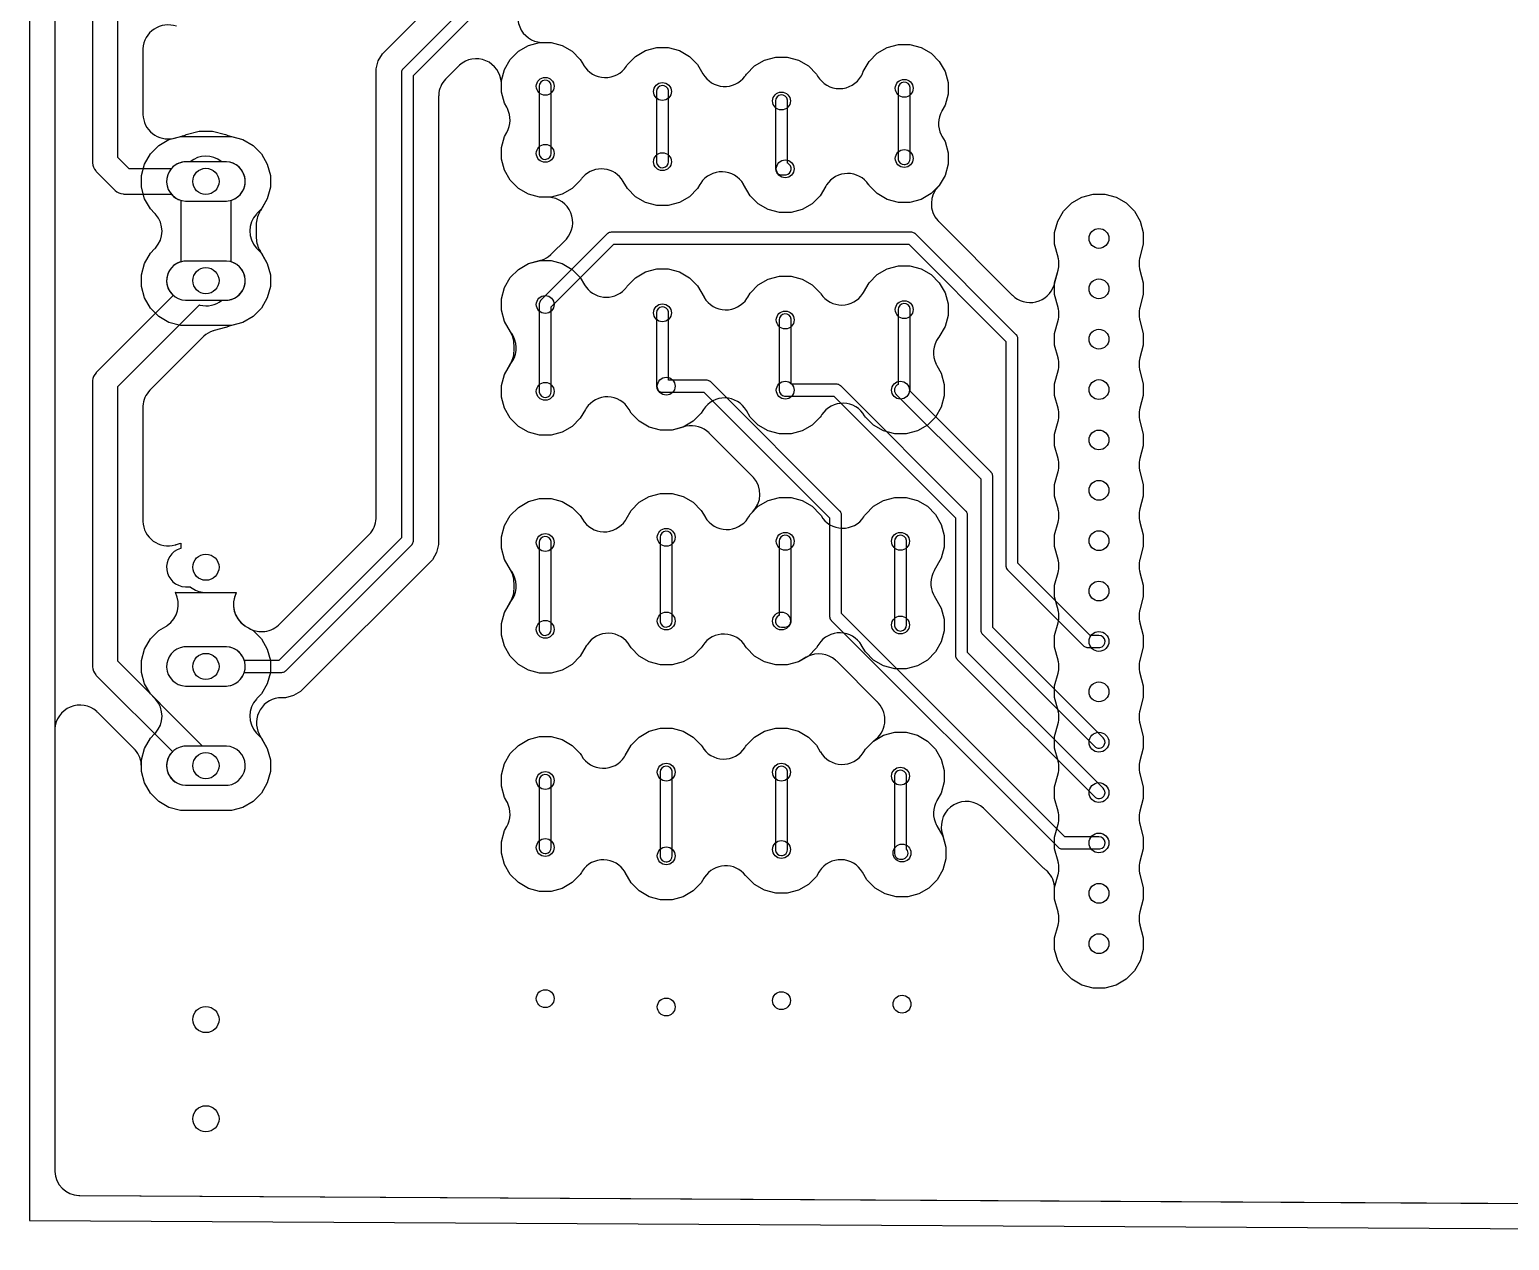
# Model space of a CAD drawing. Header units: millimetres. Extents: x 0 to 184, y -1 to 106.
# Drawn here: x 0 to 74.6, y -1 to 60.1 of the extents above; entities that cross this region are included whole.
import ezdxf

# ---------------------------------------------------------------- set-up
doc = ezdxf.new("R2010")
doc.units = ezdxf.units.MM

msp = doc.modelspace()

# ---------------------------------------------------------------- linework, layer by layer
at = {"layer": '16_copper'}
for points in [[(3.175, 82.55), (3.175, 53.34), (3.175, 53.332), (3.175, 53.324, 0.1754), (3.332, 52.921), (3.361, 52.891), (4.306, 51.946), (4.312, 51.94), (4.318, 51.934, 0.1754), (4.714, 51.761), (4.755, 51.76), (7.139, 51.76), (7.168, 51.725, 0.131653), (7.601, 51.449), (7.62, 51.444), (7.62, 48.341), (7.601, 48.336, 0.577351), (7.23, 46.66), (7.247, 46.645), (3.361, 42.76), (3.356, 42.754), (3.35, 42.748, 0.1754), (3.176, 42.353), (3.175, 42.311), (3.175, 27.94), (3.175, 27.932), (3.175, 27.924, 0.1754), (3.332, 27.521), (3.361, 27.491), (7.207, 23.645), (7.168, 23.606, 0.63707), (7.856, 21.946), (9.924, 21.946), (10.01, 21.953, 0.916332), (9.924, 23.927), (8.721, 23.927), (4.445, 28.203), (4.445, 42.048), (8.562, 46.165), (8.591, 46.157, 0.23204), (9.683, 46.399), (9.685, 46.4), (9.924, 46.4), (10.01, 46.408, 0.802585), (10.179, 48.336), (10.16, 48.341), (10.16, 51.444), (10.179, 51.449, 0.8391), (9.924, 53.385), (9.684, 53.385), (9.667, 53.399, 0.346147), (8.097, 53.387), (8.095, 53.385), (7.856, 53.385), (7.77, 53.378, 0.176327), (7.168, 53.064), (7.139, 53.03), (5.018, 53.03), (4.445, 53.603), (4.445, 82.287)], [(25.784, 65.026), (18.834, 58.076), (18.827, 58.066), (18.818, 58.058, 0.144213), (18.748, 57.901), (18.747, 57.89, 0.015609), (18.746, 57.871), (18.745, 57.86), (18.745, 34.416), (12.574, 28.245), (10.824, 28.245), (10.797, 28.319, 0.291474), (9.924, 28.931), (7.856, 28.931), (7.77, 28.923, 0.916332), (7.856, 26.949), (9.924, 26.949), (10.01, 26.957, 0.289544), (10.824, 27.635), (12.7, 27.635), (12.712, 27.636), (12.724, 27.636, 0.144215), (12.885, 27.698), (12.893, 27.705, 0.015626), (12.907, 27.717), (12.916, 27.724), (19.266, 34.074), (19.273, 34.084), (19.282, 34.092, 0.144213), (19.352, 34.249), (19.353, 34.26, 0.015609), (19.354, 34.279), (19.355, 34.29), (19.355, 57.734), (26.216, 64.594, 1)], [(7.404, 60.215, 0.499397), (5.717, 59.086), (5.716, 59.05), (5.715, 59.033), (5.715, 59.026), (5.715, 59.017), (5.715, 55.805), (5.716, 55.79), (5.715, 55.774, 0.468913), (7.246, 54.562), (7.288, 54.572), (7.303, 54.575), (7.308, 54.577), (7.314, 54.578), (7.671, 54.674), (7.711, 54.686), (7.752, 54.698, 0.018105), (7.839, 54.732), (7.878, 54.75), (7.894, 54.757), (8.556, 54.935), (9.224, 54.935), (9.883, 54.758), (9.92, 54.742), (9.959, 54.724, 0.017541), (10.042, 54.694), (10.045, 54.693), (10.046, 54.692), (10.056, 54.69), (10.109, 54.674), (10.753, 54.501), (11.269, 54.204), (11.69, 53.783), (11.987, 53.267), (12.141, 52.692), (12.141, 52.097), (11.987, 51.522), (11.637, 50.916), (11.634, 50.912, 0.130781), (11.432, 50.29), (11.431, 50.255), (11.43, 50.238), (11.43, 50.231), (11.43, 50.221), (11.43, 49.564), (11.431, 49.546), (11.431, 49.527, 0.133421), (11.625, 48.888), (11.634, 48.875), (11.987, 48.263), (12.141, 47.688), (12.141, 47.093), (11.987, 46.518), (11.69, 46.003), (11.269, 45.582), (10.753, 45.284), (10.109, 45.112), (10.068, 45.099), (10.028, 45.087, 0.018104), (9.941, 45.054), (9.902, 45.036), (9.886, 45.028), (9.307, 44.873), (9.278, 44.864), (9.248, 44.856, 0.105623), (8.788, 44.592), (8.776, 44.58), (8.767, 44.573), (8.756, 44.562), (8.737, 44.544), (6.087, 41.894), (6.074, 41.88), (6.061, 41.867, 0.177209), (5.717, 41.065), (5.716, 41.03), (5.715, 41.013), (5.715, 41.006), (5.715, 40.996), (5.715, 35.288), (5.716, 35.27), (5.716, 35.252, 0.490488), (7.338, 34.068), (7.373, 34.079), (7.389, 34.084), (7.395, 34.086), (7.404, 34.089), (7.554, 34.142), (7.62, 34.157), (7.62, 33.894), (7.601, 33.889, 0.8391), (7.856, 31.953), (8.096, 31.953), (8.099, 31.951), (8.113, 31.94, 0.152163), (8.821, 31.676), (8.842, 31.675, 0.005348), (8.869, 31.674), (8.89, 31.674), (10.437, 31.674), (10.42, 31.643, 0.376297), (10.817, 30.017), (10.851, 29.992), (10.854, 29.99), (10.856, 29.989), (10.865, 29.984), (10.911, 29.956), (11.067, 29.865, 0.139057), (11.739, 29.696), (11.744, 29.696), (11.75, 29.696, 0.175003), (12.55, 30.019), (12.554, 30.024), (12.558, 30.027), (12.569, 30.037), (12.6, 30.067), (17.103, 34.57), (17.116, 34.584), (17.129, 34.597, 0.177209), (17.473, 35.399), (17.474, 35.434), (17.475, 35.451), (17.475, 35.458), (17.475, 35.468), (17.475, 58.067), (17.583, 58.468), (17.79, 58.827), (18.201, 59.238), (23.449, 64.487)], [(24.936, 61.516, 0.628681), (25.813, 59.402), (25.824, 59.401), (25.831, 59.401), (25.847, 59.401), (25.883, 59.4), (26.291, 59.4), (26.853, 59.249), (27.357, 58.958), (27.768, 58.547), (27.93, 58.266), (27.932, 58.264), (27.933, 58.261, 0.555871), (30.09, 58.202), (30.092, 58.204), (30.094, 58.207), (30.13, 58.266), (30.142, 58.287), (30.553, 58.698), (31.057, 58.989), (31.619, 59.14), (32.201, 59.14), (32.763, 58.989), (33.267, 58.698), (33.678, 58.287), (33.949, 57.818), (33.95, 57.816), (33.952, 57.813, 0.534785), (36.061, 57.686), (36.084, 57.72), (36.108, 57.754, 0.001262), (36.112, 57.759), (36.141, 57.806), (36.553, 58.218), (37.057, 58.509), (37.619, 58.66), (38.201, 58.66), (38.763, 58.509), (39.267, 58.218), (39.678, 57.807), (39.734, 57.71, 0.580777), (41.94, 57.722), (41.957, 57.753), (41.974, 57.785, 0.020632), (42.016, 57.883), (42.028, 57.916), (42.033, 57.93), (42.332, 58.447), (42.743, 58.858), (43.247, 59.149), (43.809, 59.3), (44.391, 59.3), (44.953, 59.149), (45.457, 58.858), (45.868, 58.447), (46.159, 57.943), (46.31, 57.381), (46.31, 56.799), (46.159, 56.237), (45.996, 55.955), (45.993, 55.949), (45.99, 55.944, 0.2506), (45.963, 54.746), (45.996, 54.685), (46.159, 54.403), (46.31, 53.841), (46.31, 53.259), (46.159, 52.697), (45.868, 52.193), (45.839, 52.164, 0.398267), (45.791, 50.418), (45.806, 50.403, 0.00535), (45.825, 50.383), (45.839, 50.368), (49.548, 46.659), (49.55, 46.657), (49.552, 46.655, 0.557557), (51.653, 47.162), (51.673, 47.229), (51.858, 47.921), (51.865, 47.951), (51.873, 47.98, 0.105623), (51.874, 48.511), (51.87, 48.527), (51.868, 48.539), (51.864, 48.554), (51.858, 48.579), (51.685, 49.226), (51.685, 49.814), (51.837, 50.383), (52.131, 50.892), (52.548, 51.309), (53.057, 51.603), (53.626, 51.755), (54.214, 51.755), (54.783, 51.603), (55.292, 51.309), (55.709, 50.892), (56.003, 50.383), (56.155, 49.814), (56.155, 49.226), (55.982, 48.579), (55.975, 48.549), (55.967, 48.52, 0.105623), (55.966, 47.989), (55.97, 47.973), (55.972, 47.961), (55.976, 47.947), (55.982, 47.921), (56.155, 47.274), (56.155, 46.686), (55.982, 46.039), (55.975, 46.009), (55.967, 45.98, 0.105623), (55.966, 45.449), (55.97, 45.433), (55.972, 45.421), (55.976, 45.407), (55.982, 45.381), (56.155, 44.734), (56.155, 44.146), (55.982, 43.499), (55.975, 43.469), (55.967, 43.44, 0.105623), (55.966, 42.909), (55.97, 42.893), (55.972, 42.881), (55.976, 42.867), (55.982, 42.841), (56.155, 42.194), (56.155, 41.606), (55.982, 40.959), (55.975, 40.929), (55.967, 40.9, 0.105623), (55.966, 40.369), (55.97, 40.353), (55.972, 40.341), (55.976, 40.327), (55.982, 40.301), (56.155, 39.654), (56.155, 39.066), (55.982, 38.419), (55.975, 38.389), (55.967, 38.36, 0.105623), (55.966, 37.829), (55.97, 37.813), (55.972, 37.801), (55.976, 37.787), (55.982, 37.761), (56.155, 37.114), (56.155, 36.526), (55.982, 35.879), (55.975, 35.849), (55.967, 35.82, 0.105623), (55.966, 35.289), (55.97, 35.273), (55.972, 35.261), (55.976, 35.247), (55.982, 35.221), (56.155, 34.574), (56.155, 33.986), (55.982, 33.339), (55.975, 33.309), (55.967, 33.28, 0.105623), (55.966, 32.749), (55.97, 32.733), (55.972, 32.721), (55.976, 32.707), (55.982, 32.681), (56.155, 32.034), (56.155, 31.446), (55.982, 30.799), (55.975, 30.769), (55.967, 30.74, 0.105623), (55.966, 30.209), (55.97, 30.193), (55.972, 30.181), (55.976, 30.167), (55.982, 30.141), (56.155, 29.494), (56.155, 28.906), (55.982, 28.259), (55.975, 28.229), (55.967, 28.2, 0.105623), (55.966, 27.669), (55.97, 27.653), (55.972, 27.641), (55.976, 27.627), (55.982, 27.601), (56.155, 26.954), (56.155, 26.366), (55.982, 25.719), (55.975, 25.689), (55.967, 25.66, 0.105623), (55.966, 25.129), (55.97, 25.113), (55.972, 25.101), (55.976, 25.087), (55.982, 25.061), (56.155, 24.414), (56.155, 23.826), (55.982, 23.179), (55.975, 23.149), (55.967, 23.12, 0.105623), (55.966, 22.589), (55.97, 22.573), (55.972, 22.561), (55.976, 22.547), (55.982, 22.521), (56.155, 21.874), (56.155, 21.286), (55.982, 20.639), (55.975, 20.609), (55.967, 20.58, 0.105623), (55.966, 20.049), (55.97, 20.033), (55.972, 20.021), (55.976, 20.007), (55.982, 19.981), (56.155, 19.334), (56.155, 18.746), (55.982, 18.099), (55.975, 18.069), (55.967, 18.04, 0.105623), (55.966, 17.509), (55.97, 17.493), (55.972, 17.481), (55.976, 17.467), (55.982, 17.441), (56.155, 16.794), (56.155, 16.206), (55.982, 15.559), (55.975, 15.529), (55.967, 15.5, 0.105623), (55.966, 14.969), (55.97, 14.953), (55.972, 14.941), (55.976, 14.927), (55.982, 14.901), (56.155, 14.254), (56.155, 13.666), (56.003, 13.097), (55.709, 12.588), (55.292, 12.171), (54.783, 11.877), (54.214, 11.725), (53.626, 11.725), (53.057, 11.877), (52.548, 12.171), (52.131, 12.588), (51.837, 13.097), (51.685, 13.666), (51.685, 14.254), (51.858, 14.901), (51.865, 14.931), (51.873, 14.96, 0.105623), (51.874, 15.491), (51.87, 15.507), (51.868, 15.519), (51.864, 15.533), (51.858, 15.559), (51.685, 16.206), (51.685, 16.717), (51.685, 16.723), (51.685, 16.73, 0.195357), (51.316, 17.611), (51.288, 17.637), (51.261, 17.664, 0.034399), (51.121, 17.772), (48.134, 20.759), (48.116, 20.775), (48.1, 20.792, 0.739124), (45.999, 19.575), (46.002, 19.56), (46.005, 19.549), (46.009, 19.532), (46.2, 18.821), (46.2, 18.239), (46.049, 17.677), (45.758, 17.173), (45.347, 16.762), (44.843, 16.471), (44.281, 16.32), (43.699, 16.32), (43.137, 16.471), (42.633, 16.762), (42.222, 17.173), (41.998, 17.561), (41.996, 17.564), (41.995, 17.566, 0.557556), (39.835, 17.62), (39.798, 17.561), (39.678, 17.353), (39.267, 16.942), (38.763, 16.651), (38.201, 16.5), (37.619, 16.5), (37.057, 16.651), (36.553, 16.942), (36.117, 17.378), (36.098, 17.405, 0.514074), (34.034, 17.316), (33.998, 17.257), (33.868, 17.033), (33.457, 16.622), (32.953, 16.331), (32.391, 16.18), (31.809, 16.18), (31.247, 16.331), (30.743, 16.622), (30.332, 17.033), (30.029, 17.558), (30.027, 17.561), (30.025, 17.564, 0.557556), (27.865, 17.617), (27.829, 17.558), (27.768, 17.453), (27.357, 17.042), (26.853, 16.751), (26.291, 16.6), (25.709, 16.6), (25.147, 16.751), (24.643, 17.042), (24.232, 17.453), (23.941, 17.957), (23.79, 18.519), (23.79, 19.101), (23.941, 19.663), (24.057, 19.865, 0.253329), (24.091, 21.074), (24.057, 21.135), (23.941, 21.337), (23.79, 21.899), (23.79, 22.481), (23.941, 23.043), (24.232, 23.547), (24.643, 23.958), (25.147, 24.249), (25.709, 24.4), (26.291, 24.4), (26.853, 24.249), (27.357, 23.958), (27.768, 23.547), (27.829, 23.442, 0.559243), (29.992, 23.383), (30.029, 23.442), (30.332, 23.967), (30.743, 24.378), (31.247, 24.669), (31.809, 24.82), (32.391, 24.82), (32.953, 24.669), (33.457, 24.378), (33.868, 23.967), (33.905, 23.903, 0.559245), (36.068, 23.844), (36.105, 23.903), (36.142, 23.967), (36.553, 24.378), (37.057, 24.669), (37.619, 24.82), (38.201, 24.82), (38.763, 24.669), (39.267, 24.378), (39.678, 23.967), (39.868, 23.638), (39.87, 23.636), (39.871, 23.633, 0.557556), (42.031, 23.579), (42.068, 23.638), (42.142, 23.767), (42.561, 24.186), (42.566, 24.189, 0.454905), (42.801, 26.089), (42.771, 26.121), (42.761, 26.132), (42.757, 26.135), (42.753, 26.14), (40.694, 28.199), (40.665, 28.225), (40.637, 28.252, 0.307321), (39.222, 28.434), (39.217, 28.431), (39.213, 28.429), (39.199, 28.421), (39.161, 28.401), (38.763, 28.171), (38.201, 28.02), (37.619, 28.02), (37.057, 28.171), (36.553, 28.462), (36.142, 28.873), (36.105, 28.937, 0.559244), (33.942, 28.996), (33.905, 28.937), (33.868, 28.873), (33.457, 28.462), (32.953, 28.171), (32.391, 28.02), (31.809, 28.02), (31.247, 28.171), (30.743, 28.462), (30.332, 28.873), (30.271, 28.978, 0.559243), (28.108, 29.037), (28.071, 28.978), (27.768, 28.453), (27.357, 28.042), (26.853, 27.751), (26.291, 27.6), (25.709, 27.6), (25.147, 27.751), (24.643, 28.042), (24.232, 28.453), (23.941, 28.957), (23.79, 29.519), (23.79, 30.101), (23.941, 30.663), (24.255, 31.207), (24.269, 31.234), (24.284, 31.261, 0.105623), (24.423, 31.773), (24.424, 31.79), (24.425, 31.801), (24.424, 31.816), (24.425, 31.842), (24.425, 32.158), (24.424, 32.188), (24.424, 32.219, 0.105623), (24.288, 32.732), (24.28, 32.746), (24.275, 32.757), (24.267, 32.77), (24.255, 32.793), (23.941, 33.337), (23.79, 33.899), (23.79, 34.481), (23.941, 35.043), (24.232, 35.547), (24.643, 35.958), (25.147, 36.249), (25.709, 36.4), (26.291, 36.4), (26.853, 36.249), (27.357, 35.958), (27.768, 35.547), (27.875, 35.362, 0.559243), (30.038, 35.303), (30.075, 35.362), (30.332, 35.807), (30.743, 36.218), (31.247, 36.509), (31.809, 36.66), (32.391, 36.66), (32.953, 36.509), (33.457, 36.218), (33.868, 35.807), (34.058, 35.478), (34.06, 35.476), (34.061, 35.473, 0.557555), (36.221, 35.419), (36.258, 35.478), (36.332, 35.607), (36.451, 35.726, 0.398266), (36.499, 37.472), (36.484, 37.487, 0.005327), (36.465, 37.507), (36.451, 37.522), (34.267, 39.706), (34.263, 39.71), (34.258, 39.715, 0.2506), (33.108, 40.05), (33.041, 40.034), (32.391, 39.86), (31.809, 39.86), (31.247, 40.011), (30.743, 40.302), (30.332, 40.713), (30.225, 40.898, 0.559243), (28.062, 40.957), (28.025, 40.898), (27.768, 40.453), (27.357, 40.042), (26.853, 39.751), (26.291, 39.6), (25.709, 39.6), (25.147, 39.751), (24.643, 40.042), (24.232, 40.453), (23.941, 40.957), (23.79, 41.519), (23.79, 42.101), (23.941, 42.663), (24.255, 43.207), (24.269, 43.234), (24.284, 43.261, 0.105623), (24.423, 43.773), (24.424, 43.79), (24.425, 43.801), (24.424, 43.816), (24.425, 43.842), (24.425, 44.158), (24.424, 44.188), (24.424, 44.219, 0.105623), (24.288, 44.732), (24.28, 44.746), (24.275, 44.757), (24.267, 44.77), (24.255, 44.793), (23.941, 45.337), (23.79, 45.899), (23.79, 46.481), (23.941, 47.043), (24.232, 47.547), (24.643, 47.958), (25.147, 48.249), (25.754, 48.412), (25.783, 48.421), (25.813, 48.429, 0.105623), (26.273, 48.693), (26.285, 48.704), (26.294, 48.712), (26.305, 48.723), (26.323, 48.741), (27.015, 49.432), (27.04, 49.458), (27.064, 49.484, 0.628681), (26.187, 51.598), (26.176, 51.599), (26.169, 51.599), (26.153, 51.599), (26.117, 51.6), (25.709, 51.6), (25.147, 51.751), (24.643, 52.042), (24.232, 52.453), (23.941, 52.957), (23.79, 53.519), (23.79, 54.101), (23.941, 54.663), (24.057, 54.865, 0.253329), (24.091, 56.074), (24.057, 56.135), (23.941, 56.337), (23.79, 56.899), (23.79, 57.307), (23.789, 57.343), (23.788, 57.379, 0.628682), (21.673, 58.253), (21.665, 58.246), (21.66, 58.241), (21.648, 58.229), (21.622, 58.205), (20.997, 57.58), (20.984, 57.566), (20.971, 57.553, 0.177209), (20.627, 56.751), (20.626, 56.716), (20.625, 56.699), (20.625, 56.692), (20.625, 56.682), (20.625, 34.083), (20.517, 33.682), (20.31, 33.323), (13.667, 26.68), (13.308, 26.473), (12.907, 26.365), (12.711, 26.365, 0.55924), (11.578, 24.521), (11.611, 24.46), (11.987, 23.809), (12.141, 23.234), (12.141, 22.639), (11.987, 22.064), (11.69, 21.548), (11.269, 21.127), (10.753, 20.83), (10.178, 20.676), (7.602, 20.676), (7.027, 20.83), (6.511, 21.127), (6.09, 21.548), (5.793, 22.064), (5.639, 22.639), (5.639, 22.891, 0.184718), (5.315, 23.739), (5.29, 23.764), (5.279, 23.777), (5.274, 23.782), (5.267, 23.789), (3.438, 25.618), (3.412, 25.642), (3.386, 25.667, 0.628681), (1.272, 24.789), (1.272, 24.779), (1.271, 24.772), (1.271, 24.755), (1.27, 24.72), (1.27, 2.526), (1.271, 2.503), (1.271, 2.479, 0.391869), (2.49, 1.258), (2.505, 1.257), (2.517, 1.257), (2.533, 1.256), (123.642, 0.598)]]:
    msp.add_lwpolyline(points, format="xyb", dxfattribs=at)
for points in [[(26.045, 53.509, 0.37152), (26.305, 53.81), (26.305, 57.19), (26.302, 57.234, 0.930834), (25.695, 57.19), (25.695, 53.81), (25.698, 53.766, 0.3742), (26.001, 53.505)], [(31.955, 53.089, 0.37152), (32.215, 53.39), (32.215, 56.93), (32.212, 56.974, 0.930834), (31.605, 56.93), (31.605, 53.39), (31.608, 53.346, 0.3742), (31.911, 53.085)], [(38.144, 52.728, 0.751597), (38.224, 53.308), (38.215, 53.312), (38.215, 56.45), (38.212, 56.494, 0.930834), (37.605, 56.45), (37.605, 53.03), (37.605, 53.029), (37.605, 53.029, 0.374196), (37.869, 52.728), (37.91, 52.725), (38.1, 52.725)], [(44.145, 53.249, 0.37152), (44.405, 53.55), (44.405, 57.09), (44.402, 57.134, 0.930834), (43.795, 57.09), (43.795, 53.55), (43.798, 53.506, 0.3742), (44.101, 53.245)], [(53.964, 28.898, 0.930834), (53.92, 29.505), (53.476, 29.505), (49.835, 33.146), (49.835, 44.45), (49.834, 44.462), (49.834, 44.474, 0.144215), (49.772, 44.635), (49.765, 44.643, 0.015626), (49.753, 44.657), (49.746, 44.666), (44.666, 49.746), (44.656, 49.753), (44.648, 49.762, 0.144213), (44.491, 49.832), (44.48, 49.833, 0.015609), (44.461, 49.834), (44.45, 49.835), (29.34, 49.835), (29.328, 49.834), (29.316, 49.834, 0.144215), (29.155, 49.772), (29.147, 49.765, 0.015626), (29.133, 49.753), (29.124, 49.746), (25.784, 46.406), (25.777, 46.396), (25.768, 46.388, 0.144213), (25.698, 46.231), (25.697, 46.22, 0.015609), (25.696, 46.201), (25.695, 46.19), (25.695, 41.81), (25.698, 41.766, 0.930834), (26.305, 41.81), (26.305, 46.064), (29.466, 49.225), (44.324, 49.225), (49.225, 44.324), (49.225, 33.02), (49.226, 33.008), (49.226, 32.996, 0.144215), (49.288, 32.835), (49.295, 32.827, 0.015626), (49.307, 32.813), (49.314, 32.804), (53.134, 28.984), (53.144, 28.977), (53.152, 28.968, 0.144213), (53.309, 28.898), (53.32, 28.897, 0.015609), (53.339, 28.896), (53.35, 28.895), (53.92, 28.895)], [(40.335, 35.434), (40.335, 30.48), (40.336, 30.468), (40.336, 30.456, 0.144215), (40.398, 30.295), (40.405, 30.287, 0.015626), (40.417, 30.273), (40.424, 30.264), (51.864, 18.824), (51.874, 18.817), (51.882, 18.808, 0.144213), (52.039, 18.738), (52.05, 18.737, 0.015609), (52.069, 18.736), (52.08, 18.735), (53.92, 18.735), (53.964, 18.738, 0.930834), (53.92, 19.345), (52.206, 19.345), (40.945, 30.606), (40.945, 35.56), (40.944, 35.572), (40.944, 35.584, 0.144215), (40.882, 35.745), (40.875, 35.753, 0.015626), (40.863, 35.767), (40.856, 35.776), (34.346, 42.286), (34.336, 42.293), (34.328, 42.302, 0.144213), (34.171, 42.372), (34.16, 42.373, 0.015609), (34.141, 42.374), (34.13, 42.375), (32.215, 42.375), (32.215, 45.77), (32.212, 45.814, 0.930834), (31.605, 45.77), (31.605, 42.07), (31.605, 42.069), (31.605, 42.069, 0.374196), (31.869, 41.768), (31.91, 41.765), (34.004, 41.765)], [(53.943, 21.276, 0.641754), (54.136, 21.796), (47.295, 28.636), (47.295, 35.56), (47.294, 35.572), (47.294, 35.584, 0.144215), (47.232, 35.745), (47.225, 35.753, 0.015626), (47.213, 35.767), (47.206, 35.776), (40.896, 42.086), (40.886, 42.093), (40.878, 42.102, 0.144213), (40.721, 42.172), (40.71, 42.173, 0.015609), (40.691, 42.174), (40.68, 42.175), (38.405, 42.175), (38.405, 45.41), (38.402, 45.454, 0.930834), (37.795, 45.41), (37.795, 41.87), (37.795, 41.869), (37.795, 41.869, 0.374196), (38.059, 41.568), (38.1, 41.565), (40.554, 41.565), (46.685, 35.434), (46.685, 28.51), (46.686, 28.498), (46.686, 28.486, 0.144215), (46.748, 28.325), (46.755, 28.317, 0.015626), (46.767, 28.303), (46.774, 28.294), (53.704, 21.364), (53.737, 21.336, 0.144215), (53.899, 21.276)], [(53.943, 23.816, 0.641754), (54.136, 24.336), (48.565, 29.906), (48.565, 37.52), (48.564, 37.532), (48.564, 37.544, 0.144215), (48.502, 37.705), (48.495, 37.713, 0.015626), (48.483, 37.727), (48.476, 37.736), (44.399, 41.812), (44.402, 41.828, 0.001174), (44.402, 41.829), (44.405, 41.87), (44.405, 45.93), (44.402, 45.974, 0.930834), (43.795, 45.93), (43.795, 42.152), (43.793, 42.151, 0.513206), (43.681, 41.669), (43.688, 41.662), (43.694, 41.654), (47.955, 37.394), (47.955, 29.78), (47.956, 29.768), (47.956, 29.756, 0.144215), (48.018, 29.595), (48.025, 29.587, 0.015626), (48.037, 29.573), (48.044, 29.564), (53.704, 23.904), (53.737, 23.876, 0.144215), (53.899, 23.816)], [(26.045, 29.509, 0.37152), (26.305, 29.81), (26.305, 34.19), (26.302, 34.234, 0.930834), (25.695, 34.19), (25.695, 29.81), (25.698, 29.766, 0.3742), (26.001, 29.505)], [(32.145, 29.929, 0.37152), (32.405, 30.23), (32.405, 34.45), (32.402, 34.494, 0.930834), (31.795, 34.45), (31.795, 30.23), (31.798, 30.186, 0.3742), (32.101, 29.925)], [(38.101, 29.925), (38.101, 29.925, 0.374196), (38.402, 30.189), (38.405, 30.23), (38.405, 34.25), (38.402, 34.294, 0.930834), (37.795, 34.25), (37.795, 30.512), (37.783, 30.507, 0.805321), (37.91, 29.925), (38.1, 29.925)], [(43.955, 29.729, 0.37152), (44.215, 30.03), (44.215, 34.25), (44.212, 34.294, 0.930834), (43.605, 34.25), (43.605, 30.03), (43.608, 29.986, 0.3742), (43.911, 29.725)], [(26.045, 18.509, 0.37152), (26.305, 18.81), (26.305, 22.19), (26.302, 22.234, 0.930834), (25.695, 22.19), (25.695, 18.81), (25.698, 18.766, 0.3742), (26.001, 18.505)], [(32.145, 18.089, 0.37152), (32.405, 18.39), (32.405, 22.61), (32.402, 22.654, 0.930834), (31.795, 22.61), (31.795, 18.39), (31.798, 18.346, 0.3742), (32.101, 18.085)], [(37.955, 18.409, 0.37152), (38.215, 18.71), (38.215, 22.61), (38.212, 22.654, 0.930834), (37.605, 22.61), (37.605, 18.71), (37.608, 18.666, 0.3742), (37.911, 18.405)], [(44.034, 18.228), (44.076, 18.238, 0.547986), (44.219, 18.731), (44.215, 18.735), (44.215, 22.41), (44.212, 22.454, 0.930834), (43.605, 22.41), (43.605, 18.53), (43.605, 18.529), (43.605, 18.529, 0.374196), (43.869, 18.228), (43.91, 18.225), (43.99, 18.225)]]:
    msp.add_lwpolyline(points, format="xyb", close=True, dxfattribs=at)
at = {"layer": '1_copper'}
msp.add_lwpolyline([(1.27, 103.066), (1.27, 2.526), (1.271, 2.503), (1.271, 2.479, 0.391869), (2.49, 1.258), (2.505, 1.257), (2.517, 1.257), (2.533, 1.256), (181.553, 0.284)], format="xyb", dxfattribs=at)
for points in [[(37.809, 50.82), (37.247, 50.971), (36.743, 51.262), (36.332, 51.673), (36.001, 52.246), (35.999, 52.249), (35.998, 52.252, 0.557556), (33.838, 52.305), (33.801, 52.246), (33.678, 52.033), (33.267, 51.622), (32.763, 51.331), (32.201, 51.18), (31.619, 51.18), (31.057, 51.331), (30.553, 51.622), (30.142, 52.033), (29.934, 52.394), (29.932, 52.396), (29.93, 52.399, 0.500678), (27.91, 52.629), (27.882, 52.6), (27.88, 52.597), (27.878, 52.595, 0.032912), (27.775, 52.46), (27.357, 52.042), (26.853, 51.751), (26.291, 51.6), (25.709, 51.6), (25.147, 51.751), (24.643, 52.042), (24.232, 52.453), (23.941, 52.957), (23.79, 53.519), (23.79, 54.101), (23.941, 54.663), (24.057, 54.865, 0.253329), (24.091, 56.074), (24.057, 56.135), (23.941, 56.337), (23.79, 56.899), (23.79, 57.481), (23.941, 58.043), (24.232, 58.547), (24.643, 58.958), (25.147, 59.249), (25.709, 59.4), (26.291, 59.4), (26.853, 59.249), (27.357, 58.958), (27.768, 58.547), (27.93, 58.266), (27.932, 58.264), (27.933, 58.261, 0.555871), (30.09, 58.202), (30.092, 58.204), (30.094, 58.207), (30.13, 58.266), (30.142, 58.287), (30.553, 58.698), (31.057, 58.989), (31.619, 59.14), (32.201, 59.14), (32.763, 58.989), (33.267, 58.698), (33.678, 58.287), (33.949, 57.818), (33.95, 57.816), (33.952, 57.813, 0.534785), (36.061, 57.686), (36.084, 57.72), (36.108, 57.754, 0.001262), (36.112, 57.759), (36.141, 57.806), (36.553, 58.218), (37.057, 58.509), (37.619, 58.66), (38.201, 58.66), (38.763, 58.509), (39.267, 58.218), (39.678, 57.807), (39.734, 57.71, 0.580777), (41.94, 57.722), (41.957, 57.753), (41.974, 57.785, 0.020632), (42.016, 57.883), (42.028, 57.916), (42.033, 57.93), (42.332, 58.447), (42.743, 58.858), (43.247, 59.149), (43.809, 59.3), (44.391, 59.3), (44.953, 59.149), (45.457, 58.858), (45.868, 58.447), (46.159, 57.943), (46.31, 57.381), (46.31, 56.799), (46.159, 56.237), (45.996, 55.955), (45.993, 55.949), (45.99, 55.944, 0.2506), (45.963, 54.746), (45.996, 54.685), (46.159, 54.403), (46.31, 53.841), (46.31, 53.259), (46.159, 52.697), (45.868, 52.193), (45.457, 51.782), (44.953, 51.491), (44.391, 51.34), (43.809, 51.34), (43.247, 51.491), (42.743, 51.782), (42.328, 52.197), (42.325, 52.202), (42.303, 52.237, 0.536445), (40.187, 52.221), (40.15, 52.162), (39.868, 51.673), (39.457, 51.262), (38.953, 50.971), (38.391, 50.82)], [(7.602, 45.13), (7.027, 45.284), (6.511, 45.582), (6.09, 46.003), (5.793, 46.518), (5.639, 47.093), (5.639, 47.688), (5.793, 48.263), (6.09, 48.779), (6.306, 48.995), (6.325, 49.015), (6.344, 49.034, 0.385926), (6.354, 50.74), (6.34, 50.756, 0.005337), (6.321, 50.775), (6.306, 50.791), (6.09, 51.007), (5.793, 51.522), (5.639, 52.097), (5.639, 52.692), (5.793, 53.267), (6.09, 53.783), (6.511, 54.204), (7.027, 54.501), (7.602, 54.655), (10.178, 54.655), (10.753, 54.501), (11.269, 54.204), (11.69, 53.783), (11.987, 53.267), (12.141, 52.692), (12.141, 52.097), (11.987, 51.522), (11.69, 51.007), (11.474, 50.791), (11.455, 50.771), (11.436, 50.752, 0.385926), (11.426, 49.045), (11.44, 49.03, 0.005349), (11.459, 49.01), (11.474, 48.995), (11.69, 48.779), (11.987, 48.263), (12.141, 47.688), (12.141, 47.093), (11.987, 46.518), (11.69, 46.003), (11.269, 45.582), (10.753, 45.284), (10.178, 45.13)], [(10.01, 51.412, 0.916332), (9.924, 53.385), (7.856, 53.385), (7.77, 53.378, 0.916332), (7.856, 51.404), (9.924, 51.404)], [(53.626, 11.725), (53.057, 11.877), (52.548, 12.171), (52.131, 12.588), (51.837, 13.097), (51.685, 13.666), (51.685, 14.254), (51.858, 14.901), (51.865, 14.931), (51.873, 14.96, 0.105623), (51.874, 15.491), (51.87, 15.507), (51.868, 15.519), (51.864, 15.533), (51.858, 15.559), (51.685, 16.206), (51.685, 16.794), (51.858, 17.441), (51.865, 17.471), (51.873, 17.5, 0.105623), (51.874, 18.031), (51.87, 18.047), (51.868, 18.059), (51.864, 18.073), (51.858, 18.099), (51.685, 18.746), (51.685, 19.334), (51.858, 19.981), (51.865, 20.011), (51.873, 20.04, 0.105623), (51.874, 20.571), (51.87, 20.587), (51.868, 20.599), (51.864, 20.613), (51.858, 20.639), (51.685, 21.286), (51.685, 21.874), (51.858, 22.521), (51.865, 22.551), (51.873, 22.58, 0.105623), (51.874, 23.111), (51.87, 23.127), (51.868, 23.139), (51.864, 23.153), (51.858, 23.179), (51.685, 23.826), (51.685, 24.414), (51.858, 25.061), (51.865, 25.091), (51.873, 25.12, 0.105623), (51.874, 25.651), (51.87, 25.667), (51.868, 25.679), (51.864, 25.693), (51.858, 25.719), (51.685, 26.366), (51.685, 26.954), (51.858, 27.601), (51.865, 27.631), (51.873, 27.66, 0.105623), (51.874, 28.191), (51.87, 28.207), (51.868, 28.219), (51.864, 28.233), (51.858, 28.259), (51.685, 28.906), (51.685, 29.494), (51.858, 30.141), (51.865, 30.171), (51.873, 30.2, 0.105623), (51.874, 30.731), (51.87, 30.747), (51.868, 30.759), (51.864, 30.773), (51.858, 30.799), (51.685, 31.446), (51.685, 32.034), (51.858, 32.681), (51.865, 32.711), (51.873, 32.74, 0.105623), (51.874, 33.271), (51.87, 33.287), (51.868, 33.299), (51.864, 33.313), (51.858, 33.339), (51.685, 33.986), (51.685, 34.574), (51.858, 35.221), (51.865, 35.251), (51.873, 35.28, 0.105623), (51.874, 35.811), (51.87, 35.827), (51.868, 35.839), (51.864, 35.853), (51.858, 35.879), (51.685, 36.526), (51.685, 37.114), (51.858, 37.761), (51.865, 37.791), (51.873, 37.82, 0.105623), (51.874, 38.351), (51.87, 38.367), (51.868, 38.379), (51.864, 38.393), (51.858, 38.419), (51.685, 39.066), (51.685, 39.654), (51.858, 40.301), (51.865, 40.331), (51.873, 40.36, 0.105623), (51.874, 40.891), (51.87, 40.907), (51.868, 40.919), (51.864, 40.933), (51.858, 40.959), (51.685, 41.606), (51.685, 42.194), (51.858, 42.841), (51.865, 42.871), (51.873, 42.9, 0.105623), (51.874, 43.431), (51.87, 43.447), (51.868, 43.459), (51.864, 43.473), (51.858, 43.499), (51.685, 44.146), (51.685, 44.734), (51.858, 45.381), (51.865, 45.411), (51.873, 45.44, 0.105623), (51.874, 45.971), (51.87, 45.987), (51.868, 45.999), (51.864, 46.013), (51.858, 46.039), (51.685, 46.686), (51.685, 47.274), (51.858, 47.921), (51.865, 47.951), (51.873, 47.98, 0.105623), (51.874, 48.511), (51.87, 48.527), (51.868, 48.539), (51.864, 48.553), (51.858, 48.579), (51.685, 49.226), (51.685, 49.814), (51.837, 50.383), (52.131, 50.892), (52.548, 51.309), (53.057, 51.603), (53.626, 51.755), (54.214, 51.755), (54.783, 51.603), (55.292, 51.309), (55.709, 50.892), (56.003, 50.383), (56.155, 49.814), (56.155, 49.226), (55.982, 48.579), (55.975, 48.549), (55.967, 48.52, 0.105623), (55.966, 47.989), (55.97, 47.973), (55.972, 47.961), (55.976, 47.947), (55.982, 47.921), (56.155, 47.274), (56.155, 46.686), (55.982, 46.039), (55.975, 46.009), (55.967, 45.98, 0.105623), (55.966, 45.449), (55.97, 45.433), (55.972, 45.421), (55.976, 45.407), (55.982, 45.381), (56.155, 44.734), (56.155, 44.146), (55.982, 43.499), (55.975, 43.469), (55.967, 43.44, 0.105623), (55.966, 42.909), (55.97, 42.893), (55.972, 42.881), (55.976, 42.867), (55.982, 42.841), (56.155, 42.194), (56.155, 41.606), (55.982, 40.959), (55.975, 40.929), (55.967, 40.9, 0.105623), (55.966, 40.369), (55.97, 40.353), (55.972, 40.341), (55.976, 40.327), (55.982, 40.301), (56.155, 39.654), (56.155, 39.066), (55.982, 38.419), (55.975, 38.389), (55.967, 38.36, 0.105623), (55.966, 37.829), (55.97, 37.813), (55.972, 37.801), (55.976, 37.787), (55.982, 37.761), (56.155, 37.114), (56.155, 36.526), (55.982, 35.879), (55.975, 35.849), (55.967, 35.82, 0.105623), (55.966, 35.289), (55.97, 35.273), (55.972, 35.261), (55.976, 35.247), (55.982, 35.221), (56.155, 34.574), (56.155, 33.986), (55.982, 33.339), (55.975, 33.309), (55.967, 33.28, 0.105623), (55.966, 32.749), (55.97, 32.733), (55.972, 32.721), (55.976, 32.707), (55.982, 32.681), (56.155, 32.034), (56.155, 31.446), (55.982, 30.799), (55.975, 30.769), (55.967, 30.74, 0.105623), (55.966, 30.209), (55.97, 30.193), (55.972, 30.181), (55.976, 30.167), (55.982, 30.141), (56.155, 29.494), (56.155, 28.906), (55.982, 28.259), (55.975, 28.229), (55.967, 28.2, 0.105623), (55.966, 27.669), (55.97, 27.653), (55.972, 27.641), (55.976, 27.627), (55.982, 27.601), (56.155, 26.954), (56.155, 26.366), (55.982, 25.719), (55.975, 25.689), (55.967, 25.66, 0.105623), (55.966, 25.129), (55.97, 25.113), (55.972, 25.101), (55.976, 25.087), (55.982, 25.061), (56.155, 24.414), (56.155, 23.826), (55.982, 23.179), (55.975, 23.149), (55.967, 23.12, 0.105623), (55.966, 22.589), (55.97, 22.573), (55.972, 22.561), (55.976, 22.547), (55.982, 22.521), (56.155, 21.874), (56.155, 21.286), (55.982, 20.639), (55.975, 20.609), (55.967, 20.58, 0.105623), (55.966, 20.049), (55.97, 20.033), (55.972, 20.021), (55.976, 20.007), (55.982, 19.981), (56.155, 19.334), (56.155, 18.746), (55.982, 18.099), (55.975, 18.069), (55.967, 18.04, 0.105623), (55.966, 17.509), (55.97, 17.493), (55.972, 17.481), (55.976, 17.467), (55.982, 17.441), (56.155, 16.794), (56.155, 16.206), (55.982, 15.559), (55.975, 15.529), (55.967, 15.5, 0.105623), (55.966, 14.969), (55.97, 14.953), (55.972, 14.941), (55.976, 14.927), (55.982, 14.901), (56.155, 14.254), (56.155, 13.666), (56.003, 13.097), (55.709, 12.588), (55.292, 12.171), (54.783, 11.877), (54.214, 11.725)], [(10.01, 46.408, 0.916332), (9.924, 48.381), (7.856, 48.381), (7.77, 48.374, 0.916332), (7.856, 46.4), (9.924, 46.4)], [(25.709, 39.6), (25.147, 39.751), (24.643, 40.042), (24.232, 40.453), (23.941, 40.957), (23.79, 41.519), (23.79, 42.101), (23.941, 42.663), (24.243, 43.186), (24.245, 43.188), (24.262, 43.209, 0.29194), (24.404, 44.568), (24.397, 44.583), (24.384, 44.607), (24.371, 44.631, 0.041357), (24.25, 44.806), (24.242, 44.816), (23.941, 45.337), (23.79, 45.899), (23.79, 46.481), (23.941, 47.043), (24.232, 47.547), (24.643, 47.958), (25.147, 48.249), (25.709, 48.4), (26.291, 48.4), (26.853, 48.249), (27.357, 47.958), (27.768, 47.547), (27.976, 47.186), (27.978, 47.184), (27.98, 47.181, 0.500638), (30, 46.95), (30.028, 46.98), (30.03, 46.983), (30.032, 46.985, 0.03291), (30.135, 47.12), (30.553, 47.538), (31.057, 47.829), (31.619, 47.98), (32.201, 47.98), (32.763, 47.829), (33.267, 47.538), (33.678, 47.127), (34.009, 46.554), (34.011, 46.551), (34.012, 46.548, 0.557556), (36.172, 46.495), (36.209, 46.554), (36.332, 46.767), (36.743, 47.178), (37.247, 47.469), (37.809, 47.62), (38.391, 47.62), (38.953, 47.469), (39.457, 47.178), (39.872, 46.763), (39.875, 46.758), (39.897, 46.723, 0.536445), (42.013, 46.739), (42.05, 46.798), (42.332, 47.287), (42.743, 47.698), (43.247, 47.989), (43.809, 48.14), (44.391, 48.14), (44.953, 47.989), (45.457, 47.698), (45.868, 47.287), (46.159, 46.783), (46.31, 46.221), (46.31, 45.639), (46.159, 45.077), (45.852, 44.546), (45.834, 44.523, 0.288227), (45.709, 43.177), (45.712, 43.172), (45.714, 43.167), (45.722, 43.154), (45.742, 43.116), (45.969, 42.723), (46.12, 42.161), (46.12, 41.579), (45.969, 41.017), (45.678, 40.513), (45.267, 40.102), (44.763, 39.811), (44.201, 39.66), (43.619, 39.66), (43.057, 39.811), (42.553, 40.102), (42.142, 40.513), (42.105, 40.577, 0.559245), (39.942, 40.636), (39.905, 40.577), (39.868, 40.513), (39.457, 40.102), (38.953, 39.811), (38.391, 39.66), (37.809, 39.66), (37.247, 39.811), (36.743, 40.102), (36.332, 40.513), (36.142, 40.842), (36.14, 40.844), (36.139, 40.847, 0.557556), (33.979, 40.901), (33.942, 40.842), (33.868, 40.713), (33.457, 40.302), (32.953, 40.011), (32.391, 39.86), (31.809, 39.86), (31.247, 40.011), (30.743, 40.302), (30.332, 40.713), (30.225, 40.898, 0.559243), (28.062, 40.957), (28.025, 40.898), (27.768, 40.453), (27.357, 40.042), (26.853, 39.751), (26.291, 39.6)], [(25.709, 27.6), (25.147, 27.751), (24.643, 28.042), (24.232, 28.453), (23.941, 28.957), (23.79, 29.519), (23.79, 30.101), (23.941, 30.663), (24.243, 31.186), (24.245, 31.188), (24.262, 31.209, 0.29194), (24.404, 32.568), (24.397, 32.583), (24.384, 32.607), (24.371, 32.631, 0.041357), (24.25, 32.806), (24.242, 32.816), (23.941, 33.337), (23.79, 33.899), (23.79, 34.481), (23.941, 35.043), (24.232, 35.547), (24.643, 35.958), (25.147, 36.249), (25.709, 36.4), (26.291, 36.4), (26.853, 36.249), (27.357, 35.958), (27.768, 35.547), (27.875, 35.362, 0.559243), (30.038, 35.303), (30.075, 35.362), (30.332, 35.807), (30.743, 36.218), (31.247, 36.509), (31.809, 36.66), (32.391, 36.66), (32.953, 36.509), (33.457, 36.218), (33.868, 35.807), (34.058, 35.478), (34.06, 35.476), (34.061, 35.473, 0.557555), (36.221, 35.419), (36.258, 35.478), (36.332, 35.607), (36.743, 36.018), (37.247, 36.309), (37.809, 36.46), (38.391, 36.46), (38.953, 36.309), (39.457, 36.018), (39.868, 35.607), (39.905, 35.543, 0.559244), (42.068, 35.484), (42.105, 35.543), (42.142, 35.607), (42.553, 36.018), (43.057, 36.309), (43.619, 36.46), (44.201, 36.46), (44.763, 36.309), (45.267, 36.018), (45.678, 35.607), (45.969, 35.103), (46.12, 34.541), (46.12, 33.959), (45.969, 33.397), (45.61, 32.775), (45.607, 32.769), (45.604, 32.764, 0.2506), (45.577, 31.566), (45.61, 31.505), (45.969, 30.883), (46.12, 30.321), (46.12, 29.739), (45.969, 29.177), (45.678, 28.673), (45.267, 28.262), (44.763, 27.971), (44.201, 27.82), (43.619, 27.82), (43.057, 27.971), (42.553, 28.262), (42.142, 28.673), (41.952, 29.002), (41.95, 29.004), (41.949, 29.007, 0.557555), (39.789, 29.061), (39.752, 29.002), (39.678, 28.873), (39.267, 28.462), (38.763, 28.171), (38.201, 28.02), (37.619, 28.02), (37.057, 28.171), (36.553, 28.462), (36.142, 28.873), (36.105, 28.937, 0.559244), (33.942, 28.996), (33.905, 28.937), (33.868, 28.873), (33.457, 28.462), (32.953, 28.171), (32.391, 28.02), (31.809, 28.02), (31.247, 28.171), (30.743, 28.462), (30.332, 28.873), (30.271, 28.978, 0.559243), (28.108, 29.037), (28.071, 28.978), (27.768, 28.453), (27.357, 28.042), (26.853, 27.751), (26.291, 27.6)], [(7.602, 20.676), (7.027, 20.83), (6.511, 21.127), (6.09, 21.548), (5.793, 22.064), (5.639, 22.639), (5.639, 23.234), (5.793, 23.809), (6.09, 24.324), (6.306, 24.54), (6.325, 24.56), (6.344, 24.579, 0.385926), (6.354, 26.286), (6.34, 26.301, 0.005337), (6.321, 26.321), (6.306, 26.336), (6.09, 26.552), (5.793, 27.067), (5.639, 27.642), (5.639, 28.238), (5.793, 28.813), (6.09, 29.328), (6.511, 29.749), (6.869, 29.956), (6.905, 29.978), (6.94, 30, 0.382504), (7.351, 31.66), (7.343, 31.674), (10.437, 31.674), (10.42, 31.643, 0.385926), (10.851, 29.992), (10.854, 29.99), (10.856, 29.989), (10.865, 29.983), (10.911, 29.956), (11.269, 29.749), (11.69, 29.328), (11.987, 28.813), (12.141, 28.238), (12.141, 27.642), (11.987, 27.067), (11.69, 26.552), (11.474, 26.336), (11.455, 26.316), (11.436, 26.297, 0.385926), (11.426, 24.591), (11.44, 24.575, 0.005349), (11.459, 24.555), (11.474, 24.54), (11.69, 24.324), (11.987, 23.809), (12.141, 23.234), (12.141, 22.639), (11.987, 22.064), (11.69, 21.548), (11.269, 21.127), (10.753, 20.83), (10.178, 20.676)], [(10.01, 26.957, 0.916332), (9.924, 28.931), (7.856, 28.931), (7.77, 28.923, 0.916332), (7.856, 26.949), (9.924, 26.949)], [(31.809, 16.18), (31.247, 16.331), (30.743, 16.622), (30.332, 17.033), (30.029, 17.558), (30.027, 17.561), (30.025, 17.564, 0.557556), (27.865, 17.617), (27.829, 17.558), (27.768, 17.453), (27.357, 17.042), (26.853, 16.751), (26.291, 16.6), (25.709, 16.6), (25.147, 16.751), (24.643, 17.042), (24.232, 17.453), (23.941, 17.957), (23.79, 18.519), (23.79, 19.101), (23.941, 19.663), (24.057, 19.865, 0.253329), (24.091, 21.074), (24.057, 21.135), (23.941, 21.337), (23.79, 21.899), (23.79, 22.481), (23.941, 23.043), (24.232, 23.547), (24.643, 23.958), (25.147, 24.249), (25.709, 24.4), (26.291, 24.4), (26.853, 24.249), (27.357, 23.958), (27.768, 23.547), (27.829, 23.442, 0.559243), (29.992, 23.383), (30.029, 23.442), (30.332, 23.967), (30.743, 24.378), (31.247, 24.669), (31.809, 24.82), (32.391, 24.82), (32.953, 24.669), (33.457, 24.378), (33.868, 23.967), (33.905, 23.903, 0.559245), (36.068, 23.844), (36.105, 23.903), (36.142, 23.967), (36.553, 24.378), (37.057, 24.669), (37.619, 24.82), (38.201, 24.82), (38.763, 24.669), (39.267, 24.378), (39.678, 23.967), (39.868, 23.638), (39.87, 23.636), (39.871, 23.633, 0.557556), (42.031, 23.579), (42.068, 23.638), (42.142, 23.767), (42.553, 24.178), (43.057, 24.469), (43.619, 24.62), (44.201, 24.62), (44.763, 24.469), (45.267, 24.178), (45.678, 23.767), (45.969, 23.263), (46.12, 22.701), (46.12, 22.119), (45.969, 21.557), (45.748, 21.174), (45.745, 21.169), (45.742, 21.163, 0.2506), (45.715, 19.965), (45.748, 19.904), (46.049, 19.383), (46.2, 18.821), (46.2, 18.239), (46.049, 17.677), (45.758, 17.173), (45.347, 16.762), (44.843, 16.471), (44.281, 16.32), (43.699, 16.32), (43.137, 16.471), (42.633, 16.762), (42.222, 17.173), (41.998, 17.561), (41.996, 17.564), (41.995, 17.566, 0.557556), (39.835, 17.62), (39.798, 17.561), (39.678, 17.353), (39.267, 16.942), (38.763, 16.651), (38.201, 16.5), (37.619, 16.5), (37.057, 16.651), (36.553, 16.942), (36.117, 17.378), (36.098, 17.405, 0.514061), (34.034, 17.316), (33.998, 17.257), (33.868, 17.033), (33.457, 16.622), (32.953, 16.331), (32.391, 16.18)], [(10.01, 21.953, 0.916332), (9.924, 23.927), (7.856, 23.927), (7.77, 23.919, 0.916332), (7.856, 21.946), (9.924, 21.946)]]:
    msp.add_lwpolyline(points, format="xyb", close=True, dxfattribs=at)
at = {"layer": 'drills_PTH'}
for centre, radius in [((26, 57.19), 0.45), ((44.1, 57.09), 0.45), ((31.91, 56.93), 0.45), ((37.91, 56.45), 0.45), ((26, 53.81), 0.45), ((31.91, 53.39), 0.45), ((44.1, 53.55), 0.45), ((8.89, 52.395), 0.66), ((38.1, 53.03), 0.45), ((53.92, 49.52), 0.5), ((8.89, 47.391), 0.66), ((53.92, 46.98), 0.5), ((26, 46.19), 0.45), ((44.1, 45.93), 0.45), ((31.91, 45.77), 0.45), ((38.1, 45.41), 0.45), ((53.92, 44.44), 0.5), ((26, 41.81), 0.45), ((32.1, 42.07), 0.45), ((38.1, 41.87), 0.45), ((43.91, 41.87), 0.45), ((53.92, 41.9), 0.5), ((53.92, 39.36), 0.5), ((53.92, 36.82), 0.5), ((26, 34.19), 0.45), ((32.1, 34.45), 0.45), ((38.1, 34.25), 0.45), ((43.91, 34.25), 0.45), ((53.92, 34.28), 0.5), ((8.89, 32.944), 0.66), ((53.92, 31.74), 0.5), ((32.1, 30.23), 0.45), ((37.91, 30.23), 0.45), ((26, 29.81), 0.45), ((43.91, 30.03), 0.45), ((53.92, 29.2), 0.5), ((8.89, 27.94), 0.66), ((53.92, 26.66), 0.5), ((53.92, 24.12), 0.5), ((8.89, 22.936), 0.66), ((26, 22.19), 0.45), ((32.1, 22.61), 0.45), ((37.91, 22.61), 0.45), ((43.91, 22.41), 0.45), ((53.92, 21.58), 0.5), ((53.92, 19.04), 0.5), ((26, 18.81), 0.45), ((32.1, 18.39), 0.45), ((37.91, 18.71), 0.45), ((43.99, 18.53), 0.45), ((53.92, 16.5), 0.5), ((53.92, 13.96), 0.5), ((26, 11.19), 0.45), ((32.1, 10.77), 0.45), ((37.91, 11.09), 0.45), ((43.99, 10.91), 0.45), ((8.89, 10.135), 0.66), ((8.89, 5.131), 0.66)]:
    msp.add_circle(centre, radius, dxfattribs=at)
at = {"layer": 'outline'}
msp.add_lwpolyline([(0, 0), (184.1, -1), (184.1, 104.62), (0, 105.62), (0, 0)], close=True, dxfattribs=at)

doc.saveas('drawing.dxf')
